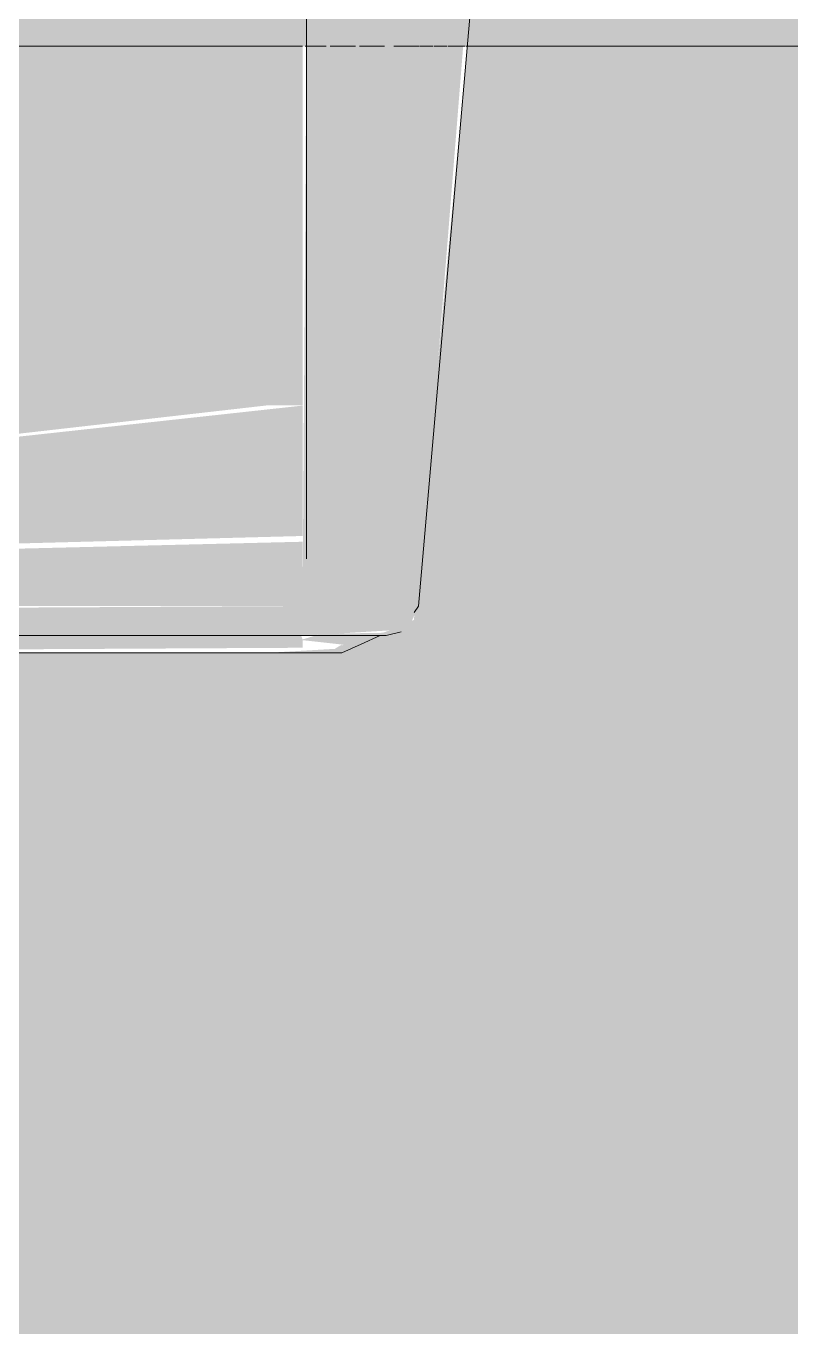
# Model space of a CAD drawing. Header units: metres. Extents: x 147 to 427, y -16 to 162.
# Drawn here: x 392.2614 to 392.332, y 0.6127 to 0.7329 of the extents above; entities that cross this region are included whole.
import ezdxf

# ---------------------------------------------------------------- set-up
doc = ezdxf.new("R2010")
doc.units = ezdxf.units.M
doc.layers.add('P-SANR-FIXT', color=7, linetype='Continuous', lineweight=5)

# ---------------------------------------------------------------- blocks, each defined once
blk = doc.blocks.new('USO_ESG_Cuba lavatório retângular - Uso geral-3647402-HH')
at = {"layer": 'P-SANR-FIXT', "color": 253, "true_color": 0x9e9e9e}
for p, q in [((-160.89834, 0.74884), (-160.89834, 0.68367)), ((-160.888, 0.67931), (-160.8884, 0.67871))]:
    blk.add_line(p, q, dxfattribs=at)
at = {"layer": 'P-SANR-FIXT'}
for p, q in [((-160.888, 0.67931), (-160.88185, 0.74961)), ((-161.17381, 0.67658), (-160.8987, 0.67658)), ((-160.89153, 0.67658), (-160.89329, 0.67579)), ((-160.88959, 0.67692), (-160.89098, 0.67658)), ((-160.89329, 0.67579), (-160.89506, 0.675)), ((-161.17381, 0.675), (-160.8987, 0.675))]:
    blk.add_line(p, q, dxfattribs=at)
at = {"layer": 'P-SANR-FIXT', "color": 254, "true_color": 0xd5d5d5}
blk.add_line((-160.97729, 0.67658), (-160.8987, 0.67658), dxfattribs=at)
at = {"layer": 'P-SANR-FIXT', "flags": 128}
for points in [[(-160.8987, 0.67658), (-160.89221, 0.67658), (-160.89098, 0.67658)], [(-160.89098, 0.67658), (-160.89453, 0.67658), (-160.8987, 0.67658)], [(-160.8987, 0.675), (-160.89563, 0.675), (-160.89506, 0.675)], [(-160.89506, 0.675), (-160.89673, 0.675), (-160.8987, 0.675)]]:
    blk.add_lwpolyline(points, dxfattribs=at)
blk = doc.blocks.new('USO_ESG_Cuba lavatório retângular - Uso geral-V213-HH')
at = {"layer": 'P-SANR-FIXT', "color": 254, "true_color": 0xe8e8e8}
blk.add_line((-160.89834, 0.74884), (-160.89834, 0.68526), dxfattribs=at)
blk.add_line((-160.89834, 0.74884), (-160.89834, 0.68526), dxfattribs=at)
at = {"layer": 'P-SANR-FIXT', "color": 253, "true_color": 0x9e9e9e}
for p, q in [((-160.888, 0.67931), (-160.88185, 0.74961)), ((-160.97697, 0.675), (-160.8987, 0.675))]:
    blk.add_line(p, q, dxfattribs=at)
at = {"layer": 'P-SANR-FIXT', "color": 254, "true_color": 0xd5d5d5}
for p, q in [((-160.89834, 0.68526), (-160.89834, 0.68367)), ((-160.888, 0.67931), (-160.8884, 0.67871)), ((-160.97729, 0.67658), (-160.8987, 0.67658))]:
    blk.add_line(p, q, dxfattribs=at)
at = {"layer": 'P-SANR-FIXT', "color": 7, "true_color": 0xefefef}
blk.add_line((-160.97729, 0.67658), (-160.8987, 0.67658), dxfattribs=at)
at = {"layer": 'P-SANR-FIXT'}
for p, q in [((-160.89153, 0.67658), (-160.89329, 0.67579)), ((-160.88959, 0.67692), (-160.89098, 0.67658)), ((-160.89329, 0.67579), (-160.89506, 0.675))]:
    blk.add_line(p, q, dxfattribs=at)
at = {"layer": 'P-SANR-FIXT', "flags": 128}
for points in [[(-160.8987, 0.67658), (-160.89221, 0.67658), (-160.89098, 0.67658)], [(-160.89098, 0.67658), (-160.89453, 0.67658), (-160.8987, 0.67658)], [(-160.8987, 0.675), (-160.89563, 0.675), (-160.89506, 0.675)], [(-160.89506, 0.675), (-160.89673, 0.675), (-160.8987, 0.675)]]:
    blk.add_lwpolyline(points, dxfattribs=at)
blk = doc.blocks.new('UT_Bacia com caixa acoplada - UT_Bacia com caixa acoplada-V218-HH')
at = {"layer": 'P-SANR-FIXT', "true_color": 0xf4f2f0, "transparency": 33554598}
h = blk.add_hatch(color=7, dxfattribs=at)
h.paths.add_polyline_path([(-160.98302, 0.731), (-160.89834, 0.731), (-160.8987, 0.74961), (-160.99338, 0.74961), (-160.9931, 0.731), (-160.98368, 0.731)])
h.paths.add_polyline_path([(-160.90556, 0.75199), (-160.8987, 0.75199), (-160.8987, 0.7558), (-160.99339, 0.75529), (-160.99333, 0.75199), (-160.92395, 0.75199)])
h = blk.add_hatch(color=7, dxfattribs=at)
h.paths.add_polyline_path([(-160.88539, 0.74961), (-160.88543, 0.75052), (-160.88679, 0.74961), (-160.88542, 0.74961)])
h.paths.add_polyline_path([(-160.85361, 0.731), (-160.83782, 0.731), (-160.83782, 0.7558), (-160.86676, 0.75529), (-160.86716, 0.75402), (-160.87002, 0.75182), (-160.87323, 0.75184), (-160.87382, 0.75184), (-160.87433, 0.75148), (-160.88349, 0.75094), (-160.88365, 0.75033), (-160.88203, 0.7504), (-160.88185, 0.74961), (-160.88348, 0.731), (-160.86504, 0.731)])
h.paths.add_polyline_path([(-160.78245, 0.731), (-160.64272, 0.731), (-160.64295, 0.7558), (-160.79782, 0.7558), (-160.79782, 0.731), (-160.7826, 0.731)])
for points in [[(-160.89651, 0.731), (-160.88348, 0.731), (-160.88185, 0.74961), (-160.89834, 0.74961), (-160.89834, 0.731), (-160.89681, 0.731)], [(-160.90253, 0.431), (-160.65302, 0.431), (-160.65302, 0.731), (-160.88348, 0.731), (-160.88842, 0.67803), (-160.88957, 0.67746), (-160.89129, 0.67684), (-160.89696, 0.67675), (-160.8987, 0.67623), (-160.8987, 0.67616), (-160.89492, 0.67574), (-160.89572, 0.67536), (-160.9018, 0.675), (-160.98302, 0.675), (-160.98287, 0.47713), (-160.98057, 0.47713), (-160.98057, 0.47528), (-160.98144, 0.47416), (-160.98057, 0.47416), (-160.97284, 0.431), (-160.90499, 0.431)]]:
    blk.add_hatch(color=7, dxfattribs=at).paths.add_polyline_path(points)
h = blk.add_hatch(color=7, dxfattribs=at)
h.paths.add_polyline_path([(-160.77301, 0.40805), (-160.76555, 0.40855), (-160.76781, 0.40919), (-160.78993, 0.40868), (-160.79208, 0.40805), (-160.7736, 0.40805)])
h.paths.add_polyline_path([(-160.87146, 0.40805), (-160.84357, 0.40828), (-160.84612, 0.40868), (-160.83324, 0.40908), (-160.83229, 0.40948), (-160.85887, 0.40999), (-160.86924, 0.40919), (-160.87121, 0.40818)])
h.paths.add_polyline_path([(-160.90802, 0.40868), (-160.89616, 0.40919), (-160.90065, 0.41043), (-160.88861, 0.411), (-160.88564, 0.41187), (-160.90802, 0.41129), (-160.90802, 0.40872)])
h.paths.add_polyline_path([(-160.81802, 0.40868), (-160.82595, 0.40923), (-160.81837, 0.40868)])
h.paths.add_polyline_path([(-160.73358, 0.40868), (-160.73143, 0.40923), (-160.73066, 0.41043), (-160.72802, 0.41043), (-160.72802, 0.41187), (-160.74876, 0.41132), (-160.74302, 0.41043), (-160.73535, 0.41039), (-160.73989, 0.40919), (-160.73425, 0.40868)])
h.paths.add_polyline_path([(-160.92395, 0.69786), (-160.8987, 0.69786), (-160.8987, 0.731), (-160.98302, 0.731), (-160.98287, 0.69786), (-160.92419, 0.69786)])
h = blk.add_hatch(color=7, dxfattribs=at)
h.paths.add_polyline_path([(-160.98287, 0.675), (-160.8987, 0.67546), (-160.8987, 0.67579), (-160.8987, 0.67623), (-160.89882, 0.67656), (-160.88977, 0.67712), (-160.88878, 0.67755), (-160.888, 0.67931), (-160.88387, 0.731), (-160.89834, 0.731), (-160.8987, 0.67931), (-160.98302, 0.67885), (-160.98288, 0.675)])
h.paths.add_polyline_path([(-160.89525, 0.67534), (-160.89503, 0.67578), (-160.89572, 0.67536)])
h = blk.add_hatch(color=7, dxfattribs=at)
h.paths.add_polyline_path([(-160.88564, 0.41187), (-160.88735, 0.4142), (-160.90802, 0.41416), (-160.90802, 0.41187), (-160.88861, 0.41187)])
h.paths.add_polyline_path([(-160.79517, 0.41187), (-160.8817, 0.41144), (-160.86504, 0.40981), (-160.84973, 0.41019), (-160.80652, 0.40898), (-160.8089, 0.40974), (-160.79716, 0.41156)])
h.paths.add_polyline_path([(-160.78741, 0.40907), (-160.76781, 0.4097), (-160.75232, 0.41187), (-160.79291, 0.41144), (-160.78529, 0.40966), (-160.78734, 0.40908)])
h.paths.add_polyline_path([(-160.81837, 0.40766), (-160.7939, 0.40805), (-160.78741, 0.40907), (-160.83024, 0.4094), (-160.83363, 0.40901), (-160.83558, 0.40868), (-160.84357, 0.40828), (-160.83894, 0.40805), (-160.81939, 0.40766)])
h.paths.add_polyline_path([(-160.90796, 0.40766), (-160.87116, 0.40821), (-160.86866, 0.40948), (-160.88404, 0.4097), (-160.88554, 0.41174), (-160.89303, 0.41043), (-160.90067, 0.41038), (-160.89747, 0.40902), (-160.90281, 0.40868), (-160.90802, 0.40826), (-160.90802, 0.40766)])
h.paths.add_polyline_path([(-160.73179, 0.40868), (-160.72802, 0.40924), (-160.72802, 0.41043), (-160.73066, 0.41041), (-160.73145, 0.40919)])
h.paths.add_polyline_path([(-160.76459, 0.40805), (-160.73211, 0.40818), (-160.73179, 0.40868), (-160.73989, 0.40919), (-160.7352, 0.41043), (-160.74744, 0.411), (-160.75082, 0.41131), (-160.75232, 0.40928), (-160.7658, 0.40868), (-160.76555, 0.40855)])
h.paths.add_polyline_path([(-160.75041, 0.41187), (-160.72802, 0.41243), (-160.72802, 0.4142), (-160.74876, 0.41411), (-160.75025, 0.41209)])
h.paths.add_polyline_path([(-160.98302, 0.6886), (-160.9018, 0.69786), (-160.98302, 0.69786), (-160.98302, 0.69092)])
h = blk.add_hatch(color=7, dxfattribs=at)
h.paths.add_polyline_path([(-160.94402, 0.406), (-160.90802, 0.40647), (-160.90802, 0.40753), (-160.72802, 0.40707), (-160.72802, 0.406), (-160.69202, 0.40647), (-160.69202, 0.41688), (-160.72802, 0.41669), (-160.72802, 0.41535), (-160.90802, 0.41592), (-160.90802, 0.41688), (-160.94402, 0.41669), (-160.94402, 0.40619)])
h.paths.add_polyline_path([(-160.90369, 0.40766), (-160.90802, 0.40805), (-160.90802, 0.4142), (-160.88735, 0.4142), (-160.88502, 0.41187), (-160.75008, 0.41233), (-160.7487, 0.4142), (-160.72802, 0.41416), (-160.72802, 0.40868), (-160.73211, 0.40818), (-160.73219, 0.40805), (-160.90221, 0.40766)])
h.paths.add_polyline_path([(-160.80652, 0.40898), (-160.78506, 0.40966), (-160.78595, 0.41012), (-160.79517, 0.41187), (-160.81079, 0.40944), (-160.80747, 0.40908)])
h.paths.add_polyline_path([(-160.76681, 0.40919), (-160.752, 0.4097), (-160.75103, 0.41187), (-160.76403, 0.40964), (-160.76698, 0.40928)])
h.paths.add_polyline_path([(-160.88373, 0.40928), (-160.87202, 0.41019), (-160.88532, 0.41144), (-160.88383, 0.40942)])
h.paths.add_polyline_path([(-160.82735, 0.40928), (-160.83099, 0.40948), (-160.82958, 0.40937)])
h.paths.add_polyline_path([(-160.98288, 0.67931), (-160.97795, 0.67988), (-160.97795, 0.68261), (-160.97694, 0.68372), (-160.8987, 0.68578), (-160.8987, 0.69782), (-160.98302, 0.6886), (-160.98287, 0.68631), (-160.97744, 0.68578), (-160.97775, 0.68504), (-160.98302, 0.68041), (-160.98302, 0.67931)])
h = blk.add_hatch(color=7, dxfattribs=at)
h.paths.add_polyline_path([(-160.65468, 0.42977), (-160.65302, 0.43035), (-160.65302, 0.43068), (-160.67166, 0.431), (-160.97295, 0.43047), (-160.97283, 0.42977), (-160.6587, 0.42977)])
h.paths.add_polyline_path([(-160.97714, 0.67931), (-160.8987, 0.67931), (-160.8987, 0.68525), (-160.97744, 0.68333), (-160.97839, 0.68201), (-160.97744, 0.67931)])
at = {"layer": 'P-SANR-FIXT', "color": 7, "true_color": 0xefefef}
for p, q in [((-160.99334, 0.731), (-160.89883, 0.731)), ((-160.89883, 0.731), (-160.92423, 0.731))]:
    blk.add_line(p, q, dxfattribs=at)
at = {"layer": 'P-SANR-FIXT', "color": 7, "true_color": 0xf3f1ef}
for p, q in [((-160.89872, 0.731), (-160.92422, 0.731)), ((-160.89872, 0.731), (-160.92422, 0.731)), ((-160.8987, 0.731), (-160.92395, 0.731)), ((-160.8987, 0.731), (-160.92395, 0.731)), ((-160.8987, 0.731), (-160.92395, 0.731)), ((-160.92395, 0.731), (-160.8987, 0.731))]:
    blk.add_line(p, q, dxfattribs=at)
at = {"layer": 'P-SANR-FIXT', "color": 254, "true_color": 0xd5d5d5}
for p, q in [((-160.89664, 0.731), (-160.89847, 0.731)), ((-160.89847, 0.731), (-160.89664, 0.731)), ((-160.89395, 0.731), (-160.89614, 0.731)), ((-160.89614, 0.731), (-160.89395, 0.731)), ((-160.89126, 0.731), (-160.89345, 0.731)), ((-160.89345, 0.731), (-160.89126, 0.731)), ((-160.88807, 0.731), (-160.89026, 0.731)), ((-160.89026, 0.731), (-160.88807, 0.731)), ((-160.88678, 0.731), (-160.88786, 0.731)), ((-160.88786, 0.731), (-160.88678, 0.731)), ((-160.8855, 0.731), (-160.88658, 0.731)), ((-160.88658, 0.731), (-160.8855, 0.731)), ((-160.88381, 0.731), (-160.88529, 0.731)), ((-160.88529, 0.731), (-160.88381, 0.731))]:
    blk.add_line(p, q, dxfattribs=at)
at = {"layer": 'P-SANR-FIXT', "color": 7, "true_color": 0xefeeed}
for p, q in [((-160.89655, 0.731), (-160.89837, 0.731)), ((-160.89655, 0.731), (-160.89837, 0.731)), ((-160.89387, 0.731), (-160.89605, 0.731)), ((-160.89387, 0.731), (-160.89605, 0.731)), ((-160.8912, 0.731), (-160.89337, 0.731)), ((-160.8912, 0.731), (-160.89337, 0.731)), ((-160.88802, 0.731), (-160.8902, 0.731)), ((-160.88802, 0.731), (-160.8902, 0.731)), ((-160.88674, 0.731), (-160.88781, 0.731)), ((-160.88674, 0.731), (-160.88781, 0.731)), ((-160.88546, 0.731), (-160.88653, 0.731)), ((-160.88546, 0.731), (-160.88653, 0.731)), ((-160.88378, 0.731), (-160.88526, 0.731)), ((-160.88378, 0.731), (-160.88526, 0.731))]:
    blk.add_line(p, q, dxfattribs=at)
at = {"layer": 'P-SANR-FIXT', "color": 7, "true_color": 0xf2f1f0}
for p, q in [((-160.89651, 0.731), (-160.89834, 0.731)), ((-160.89834, 0.731), (-160.89651, 0.731)), ((-160.89382, 0.731), (-160.89601, 0.731)), ((-160.89601, 0.731), (-160.89382, 0.731)), ((-160.89113, 0.731), (-160.89332, 0.731)), ((-160.89332, 0.731), (-160.89113, 0.731)), ((-160.88794, 0.731), (-160.89013, 0.731)), ((-160.89013, 0.731), (-160.88794, 0.731)), ((-160.88666, 0.731), (-160.88773, 0.731)), ((-160.88773, 0.731), (-160.88666, 0.731)), ((-160.88537, 0.731), (-160.88645, 0.731)), ((-160.88645, 0.731), (-160.88537, 0.731)), ((-160.88369, 0.731), (-160.88517, 0.731)), ((-160.88517, 0.731), (-160.88369, 0.731))]:
    blk.add_line(p, q, dxfattribs=at)
at = {"layer": 'P-SANR-FIXT', "color": 7, "true_color": 0xf2f0ef}
for p, q in [((-160.89651, 0.731), (-160.89834, 0.731)), ((-160.89651, 0.731), (-160.89834, 0.731)), ((-160.89382, 0.731), (-160.89601, 0.731)), ((-160.89382, 0.731), (-160.89601, 0.731)), ((-160.89113, 0.731), (-160.89332, 0.731)), ((-160.89113, 0.731), (-160.89332, 0.731)), ((-160.88794, 0.731), (-160.89013, 0.731)), ((-160.88794, 0.731), (-160.89013, 0.731)), ((-160.88666, 0.731), (-160.88773, 0.731)), ((-160.88666, 0.731), (-160.88773, 0.731)), ((-160.88537, 0.731), (-160.88645, 0.731)), ((-160.88537, 0.731), (-160.88645, 0.731)), ((-160.88369, 0.731), (-160.88517, 0.731)), ((-160.88369, 0.731), (-160.88517, 0.731))]:
    blk.add_line(p, q, dxfattribs=at)
at = {"layer": 'P-SANR-FIXT'}
for p, q in [((-160.8536, 0.731), (-160.8836, 0.731)), ((-160.8836, 0.731), (-160.8536, 0.731))]:
    blk.add_line(p, q, dxfattribs=at)
at = {"layer": 'P-SANR-FIXT', "color": 254, "true_color": 0xd5d4d2}
for p, q in [((-160.85371, 0.731), (-160.88358, 0.731)), ((-160.85371, 0.731), (-160.88358, 0.731)), ((-160.78234, 0.731), (-160.85371, 0.731)), ((-160.81802, 0.731), (-160.85371, 0.731))]:
    blk.add_line(p, q, dxfattribs=at)
at = {"layer": 'P-SANR-FIXT', "color": 7, "true_color": 0xf0eeec}
for p, q in [((-160.8536, 0.731), (-160.88348, 0.731)), ((-160.88348, 0.731), (-160.8536, 0.731))]:
    blk.add_line(p, q, dxfattribs=at)
at = {"layer": 'P-SANR-FIXT', "color": 254, "true_color": 0xe9e7e5}
blk.add_line((-160.8536, 0.731), (-160.88348, 0.731), dxfattribs=at)
blk.add_line((-160.8536, 0.731), (-160.88348, 0.731), dxfattribs=at)

msp = doc.modelspace()

# ---------------------------------------------------------------- block references
at = {"layer": 'P-SANR-FIXT', "color": 253, "true_color": 0x9e9e9e}
msp.add_blockref('USO_ESG_Cuba lavatório retângular - Uso geral-3647402-HH', (553.1856, 0), dxfattribs=at)
at = {"layer": 'P-SANR-FIXT', "color": 254, "true_color": 0xe8e8e8}
msp.add_blockref('USO_ESG_Cuba lavatório retângular - Uso geral-V213-HH', (553.1856, 0), dxfattribs=at)
at = {"layer": 'P-SANR-FIXT'}
msp.add_blockref('UT_Bacia com caixa acoplada - UT_Bacia com caixa acoplada-V218-HH', (553.1856, 0), dxfattribs=at)

doc.saveas('drawing.dxf')
